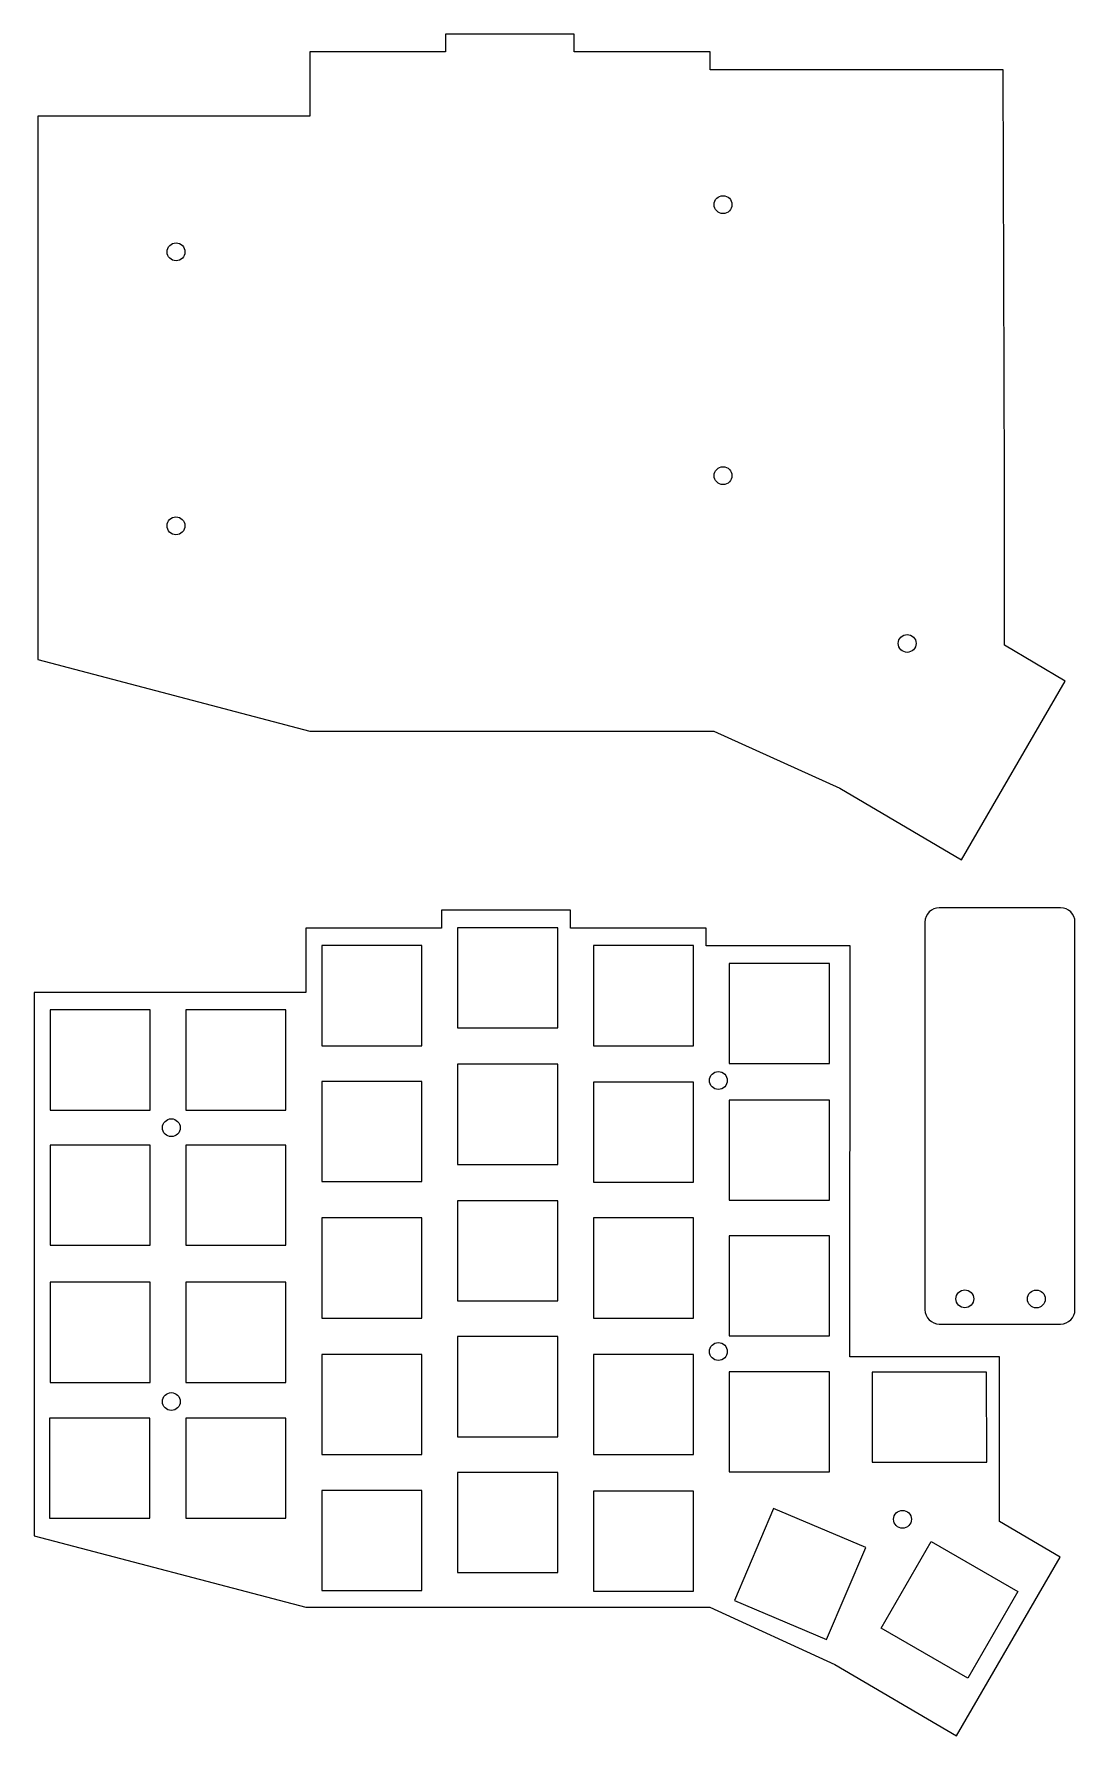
# Model space of a CAD drawing. Extents: x 7 to 153, y 54 to 292.
import ezdxf

# ---------------------------------------------------------------- set-up
doc = ezdxf.new("R2010")
doc.units = 0
doc.layers.add('Layer_1', color=7, linetype='CONTINUOUS')

msp = doc.modelspace()

# ---------------------------------------------------------------- linework, layer by layer
at = {"layer": 'Layer_1', "color": 5}
for p, q in [((82.513384, 291.611829), (64.512398, 291.611829)), ((64.512398, 291.611829), (64.512398, 289.109948)), ((82.513119, 289.112128), (82.513384, 291.611829)), ((45.513191, 289.109948), (45.513041, 280.110425)), ((64.512398, 289.109948), (45.513191, 289.109948)), ((101.512623, 289.110128), (82.513119, 289.112128)), ((101.512358, 286.612987), (101.512623, 289.110128)), ((121.618767, 286.610987), (101.512358, 286.612987)), ((142.467336, 286.583017), (121.618767, 286.610987)), ((142.656368, 229.158246), (142.467336, 286.583017)), ((45.513041, 280.110425), (7.512377, 280.110425)), ((7.512377, 280.110425), (7.512377, 204.111357)), ((102.066253, 267.752254), (102.066253, 267.752254)), ((25.566505, 261.141902), (25.566505, 261.141902)), ((102.064983, 229.840711), (102.064983, 229.840711)), ((142.655837, 206.112928), (142.656368, 229.158246)), ((25.556215, 222.830948), (25.556215, 222.830948)), ((127.813271, 206.378652), (127.813271, 206.378652)), ((151.154646, 201.111686), (142.655837, 206.112928)), ((7.512377, 204.111357), (45.513331, 194.111374)), ((136.656379, 176.113107), (151.154646, 201.111686)), ((45.513331, 194.111374), (102.013108, 194.111374)), ((102.013108, 194.111374), (119.656661, 186.110441)), ((119.656661, 186.110441), (136.656379, 176.113107)), ((81.96091, 169.064532), (63.959923, 169.064532)), ((63.959923, 169.064532), (63.959923, 166.56265)), ((81.960645, 166.564835), (81.96091, 169.064532)), ((150.523606, 169.407944), (133.553425, 169.407944)), ((150.523606, 169.407944), (150.523606, 169.407944)), ((131.553431, 167.40795), (131.553431, 113.181648)), ((152.523601, 113.181648), (152.523601, 167.40795)), ((44.960714, 166.56265), (44.960564, 157.563126)), ((63.959923, 166.56265), (44.960714, 166.56265)), ((80.190378, 166.605495), (66.192486, 166.605495)), ((66.192486, 166.605495), (66.192486, 152.605065)), ((80.190378, 152.605065), (80.190378, 166.605495)), ((100.960149, 166.562635), (81.960645, 166.564835)), ((100.959884, 164.065488), (100.960149, 166.562635)), ((61.191245, 164.116305), (47.193355, 164.116305)), ((47.193355, 164.116305), (47.193355, 150.115875)), ((61.191245, 150.115875), (61.191245, 164.116305)), ((99.186972, 164.116305), (85.18908, 164.116305)), ((85.18908, 164.116305), (85.18908, 150.115875)), ((99.186972, 150.115875), (99.186972, 164.116305)), ((121.066293, 164.063288), (100.959884, 164.065488)), ((121.061628, 106.610887), (121.066293, 164.063288)), ((118.188644, 161.616953), (104.190752, 161.616953)), ((104.190752, 161.616953), (104.190752, 147.616523)), ((118.188644, 147.616523), (118.188644, 161.616953)), ((44.960564, 157.563126), (6.9599, 157.563126)), ((6.9599, 157.563126), (6.9599, 81.564059)), ((23.190436, 155.117116), (9.192551, 155.117116)), ((9.192551, 155.117116), (9.192551, 141.116687)), ((23.190436, 141.116687), (23.190436, 155.117116)), ((42.187033, 155.117116), (28.189148, 155.117116)), ((28.189148, 155.117116), (28.189148, 141.116687)), ((42.187033, 141.116687), (42.187033, 155.117116)), ((66.192486, 152.605065), (80.190378, 152.605065)), ((47.193355, 150.115875), (61.191245, 150.115875)), ((85.18908, 150.115875), (99.186972, 150.115875)), ((104.190752, 147.616523), (118.188644, 147.616523)), ((80.190378, 147.517463), (66.192493, 147.517463)), ((66.192493, 147.517463), (66.192493, 133.517033)), ((80.190378, 133.517033), (80.190378, 147.517463)), ((101.4102, 145.247556), (101.4102, 145.247556)), ((61.191245, 145.117172), (47.193365, 145.117172)), ((47.193365, 145.117172), (47.193365, 131.116741)), ((61.191245, 131.116741), (61.191245, 145.117172)), ((99.186965, 145.015573), (85.18908, 145.015573)), ((85.18908, 145.015573), (85.18908, 131.015142)), ((99.186965, 131.015142), (99.186965, 145.015573)), ((9.192551, 141.116687), (23.190436, 141.116687)), ((28.189148, 141.116687), (42.187033, 141.116687)), ((118.188642, 142.516222), (104.190757, 142.516222)), ((104.190757, 142.516222), (104.190757, 128.515792)), ((118.188642, 128.515792), (118.188642, 142.516222)), ((24.910447, 138.637209), (24.910447, 138.637209)), ((23.190436, 136.217043), (9.192551, 136.217043)), ((9.192551, 136.217043), (9.192551, 122.216614)), ((23.190436, 122.216614), (23.190436, 136.217043)), ((42.189573, 136.217043), (28.191688, 136.217043)), ((28.191688, 136.217043), (28.191688, 122.216614)), ((42.189573, 122.216614), (42.189573, 136.217043)), ((66.192493, 133.517033), (80.190378, 133.517033)), ((47.193365, 131.116741), (61.191245, 131.116741)), ((85.18908, 131.015142), (99.186965, 131.015142)), ((80.190378, 128.416731), (66.192493, 128.416731)), ((66.192493, 128.416731), (66.192493, 114.416301)), ((80.190378, 114.416301), (80.190378, 128.416731)), ((104.190757, 128.515792), (118.188642, 128.515792)), ((61.191245, 126.016441), (47.193365, 126.016441)), ((47.193365, 126.016441), (47.193365, 112.01601)), ((61.191245, 112.01601), (61.191245, 126.016441)), ((99.18951, 126.016441), (85.191624, 126.016441)), ((85.191624, 126.016441), (85.191624, 112.016009)), ((99.18951, 112.016009), (99.18951, 126.016441)), ((9.192551, 122.216614), (23.190436, 122.216614)), ((28.191688, 122.216614), (42.189573, 122.216614)), ((118.188642, 123.517089), (104.190756, 123.517089)), ((104.190756, 123.517089), (104.190756, 109.516658)), ((118.188642, 109.516658), (118.188642, 123.517089)), ((23.190436, 117.017252), (9.192551, 117.017252)), ((9.192551, 117.017252), (9.192551, 103.016823)), ((23.190436, 103.016823), (23.190436, 117.017252)), ((42.189573, 117.017252), (28.191688, 117.017252)), ((28.191688, 117.017252), (28.191688, 103.016823)), ((42.189573, 103.016823), (42.189573, 117.017252)), ((66.192493, 114.416301), (80.190378, 114.416301)), ((135.873195, 114.703224), (135.873195, 114.703224)), ((145.873162, 114.687221), (145.873162, 114.687221)), ((47.193365, 112.01601), (61.191245, 112.01601)), ((85.191624, 112.016009), (99.18951, 112.016009)), ((104.190756, 109.516658), (118.188642, 109.516658)), ((133.553425, 111.181654), (150.523606, 111.181654)), ((80.190378, 109.4176), (66.192493, 109.4176)), ((66.192493, 109.4176), (66.192493, 95.417169)), ((80.190378, 95.417169), (80.190378, 109.4176)), ((101.40893, 107.336012), (101.40893, 107.336012)), ((61.191245, 106.915709), (47.193365, 106.915709)), ((47.193365, 106.915709), (47.193365, 92.91528)), ((61.191245, 92.91528), (61.191245, 106.915709)), ((99.18951, 106.915709), (85.191625, 106.915709)), ((85.191625, 106.915709), (85.191625, 92.915279)), ((99.18951, 92.915279), (99.18951, 106.915709)), ((141.960949, 106.610887), (121.061628, 106.610887)), ((141.960417, 83.565572), (141.960949, 106.610887)), ((9.192551, 103.016823), (23.190436, 103.016823)), ((28.191688, 103.016823), (42.189573, 103.016823)), ((118.188642, 104.515417), (104.190757, 104.515417)), ((104.190757, 104.515417), (104.190757, 90.514986)), ((118.188642, 90.514986), (118.188642, 104.515417)), ((140.158052, 104.471275), (124.176843, 104.471275)), ((124.176843, 104.471275), (124.176843, 91.863545)), ((140.193297, 91.863545), (140.158052, 104.471275)), ((24.910447, 100.337806), (24.910447, 100.337806)), ((23.139646, 98.01558), (9.141761, 98.01558)), ((9.141761, 98.01558), (9.141761, 84.015151)), ((23.139646, 84.015151), (23.139646, 98.01558)), ((42.189573, 98.01558), (28.191688, 98.01558)), ((28.191688, 98.01558), (28.191688, 84.015151)), ((42.189573, 84.015151), (42.189573, 98.01558)), ((66.192493, 95.417169), (80.190378, 95.417169)), ((47.193365, 92.91528), (61.191245, 92.91528)), ((85.191625, 92.915279), (99.18951, 92.915279)), ((104.190757, 90.514986), (118.188642, 90.514986)), ((124.176843, 91.863545), (140.193297, 91.863545)), ((80.190378, 90.415928), (66.192493, 90.415928)), ((66.192493, 90.415928), (66.192493, 76.415497)), ((80.190378, 76.415497), (80.190378, 90.415928)), ((61.191245, 87.916577), (47.193355, 87.916577)), ((47.193355, 87.916577), (47.193355, 73.91615)), ((61.191245, 73.91615), (61.191245, 87.916577)), ((99.18951, 87.817517), (85.191625, 87.817517)), ((85.191625, 87.817517), (85.191625, 73.81709)), ((99.18951, 73.81709), (99.18951, 87.817517)), ((9.141761, 84.015151), (23.139646, 84.015151)), ((28.191688, 84.015151), (42.189573, 84.015151)), ((110.38071, 85.394368), (104.912109, 72.508989)), ((123.268624, 79.925767), (110.38071, 85.394368)), ((127.157214, 83.873957), (127.157214, 83.873957)), ((150.459227, 78.564328), (141.960417, 83.565572)), ((6.9599, 81.564059), (44.960854, 71.564079)), ((117.797484, 67.037847), (123.268624, 79.925767)), ((125.427616, 68.645668), (132.427831, 80.769044)), ((132.427831, 80.769044), (144.551208, 73.76883)), ((135.960959, 53.565742), (150.459227, 78.564328)), ((66.192493, 76.415497), (80.190378, 76.415497)), ((47.193355, 73.91615), (61.191245, 73.91615)), ((85.191625, 73.81709), (99.18951, 73.81709)), ((44.960854, 71.564079), (101.460634, 71.564079)), ((101.460634, 71.564079), (118.96124, 63.563076)), ((104.912109, 72.508989), (117.797484, 67.037847)), ((144.551208, 73.76883), (137.550993, 61.645455)), ((137.550993, 61.645455), (125.427616, 68.645668)), ((118.96124, 63.563076), (135.960959, 53.565742))]:
    msp.add_line(p, q, dxfattribs=at)
for points in [[(102.066253, 267.752254), (102.066253, 268.441225), (102.62576, 269.000735), (103.314735, 269.000735)], [(103.314735, 269.000735), (104.00371, 269.000735), (104.562863, 268.441225), (104.562863, 267.752254)], [(103.314735, 266.503774), (102.62576, 266.503774), (102.066253, 267.063274), (102.066253, 267.752254)], [(104.562863, 267.752254), (104.562863, 267.063274), (104.00371, 266.503774), (103.314735, 266.503774)], [(25.566505, 261.141902), (25.566505, 261.830872), (26.126016, 262.390382), (26.814986, 262.390382)], [(26.814986, 262.390382), (27.503966, 262.390382), (28.063116, 261.830872), (28.063116, 261.141902)], [(26.814986, 259.893422), (26.126016, 259.893422), (25.566505, 260.452922), (25.566505, 261.141902)], [(28.063116, 261.141902), (28.063116, 260.452922), (27.503966, 259.893422), (26.814986, 259.893422)], [(102.064983, 229.840711), (102.064983, 230.529681), (102.62449, 231.089191), (103.313465, 231.089191)], [(103.313465, 231.089191), (104.00244, 231.089191), (104.561593, 230.529681), (104.561593, 229.840711)], [(103.313465, 228.59223), (102.62449, 228.59223), (102.064983, 229.15173), (102.064983, 229.840711)], [(104.561593, 229.840711), (104.561593, 229.15173), (104.00244, 228.59223), (103.313465, 228.59223)], [(25.556215, 222.830948), (25.556215, 223.519928), (26.115726, 224.079428), (26.804696, 224.079428)], [(26.804696, 224.079428), (27.493676, 224.079428), (28.052826, 223.519928), (28.052826, 222.830948)], [(26.804696, 221.582468), (26.115726, 221.582468), (25.556215, 222.141978), (25.556215, 222.830948)], [(28.052826, 222.830948), (28.052826, 222.141978), (27.493676, 221.582468), (26.804696, 221.582468)], [(127.813271, 206.378652), (127.813271, 207.067632), (128.372777, 207.627142), (129.061752, 207.627142)], [(129.061752, 207.627142), (129.750727, 207.627142), (130.309881, 207.067632), (130.309881, 206.378652)], [(129.061752, 205.130172), (128.372777, 205.130172), (127.813271, 205.689682), (127.813271, 206.378652)], [(130.309881, 206.378652), (130.309881, 205.689682), (129.750727, 205.130172), (129.061752, 205.130172)], [(133.553425, 169.407944), (133.022994, 169.407944), (132.514288, 169.197231), (132.139216, 168.822159)], [(151.937816, 168.822159), (151.562744, 169.197231), (151.054038, 169.407944), (150.523606, 169.407944)], [(132.139216, 168.822159), (131.764144, 168.447088), (131.553431, 167.938381), (131.553431, 167.40795)], [(152.523601, 167.40795), (152.523601, 167.938381), (152.312887, 168.447088), (151.937816, 168.822159)], [(101.4102, 145.247556), (101.4102, 145.936536), (101.969706, 146.496036), (102.658681, 146.496036)], [(102.658681, 143.999075), (101.969706, 143.999075), (101.4102, 144.558585), (101.4102, 145.247556)], [(102.658681, 146.496036), (103.347657, 146.496036), (103.90681, 145.936536), (103.90681, 145.247556)], [(103.90681, 145.247556), (103.90681, 144.558585), (103.347657, 143.999075), (102.658681, 143.999075)], [(24.910447, 138.637209), (24.910447, 139.326184), (25.469957, 139.885691), (26.158927, 139.885691)], [(26.158927, 137.388729), (25.469957, 137.388729), (24.910447, 137.948234), (24.910447, 138.637209)], [(26.158927, 139.885691), (26.847908, 139.885691), (27.407058, 139.326184), (27.407058, 138.637209)], [(27.407058, 138.637209), (27.407058, 137.948234), (26.847908, 137.388729), (26.158927, 137.388729)], [(135.873195, 114.703224), (135.873195, 115.392198), (136.432699, 115.951703), (137.121673, 115.951703)], [(137.121673, 113.454745), (136.432699, 113.454745), (135.873195, 114.01425), (135.873195, 114.703224)], [(137.121673, 115.951703), (137.810647, 115.951703), (138.3698, 115.392198), (138.3698, 114.703224)], [(138.3698, 114.703224), (138.3698, 114.01425), (137.810647, 113.454745), (137.121673, 113.454745)], [(145.873162, 114.687221), (145.873162, 115.376195), (146.432666, 115.9357), (147.121641, 115.9357)], [(147.121641, 113.438742), (146.432666, 113.438742), (145.873162, 113.998247), (145.873162, 114.687221)], [(147.121641, 115.9357), (147.810615, 115.9357), (148.369767, 115.376195), (148.369767, 114.687221)], [(148.369767, 114.687221), (148.369767, 113.998247), (147.810615, 113.438742), (147.121641, 113.438742)], [(131.553431, 113.181648), (131.553431, 112.651217), (131.764144, 112.14251), (132.139216, 111.767439)], [(151.937816, 111.767439), (152.312887, 112.14251), (152.523601, 112.651217), (152.523601, 113.181648)], [(132.139216, 111.767439), (132.514288, 111.392367), (133.022994, 111.181654), (133.553425, 111.181654)], [(150.523606, 111.181654), (151.054038, 111.181654), (151.562744, 111.392367), (151.937816, 111.767439)], [(101.40893, 107.336012), (101.40893, 108.024992), (101.968436, 108.584492), (102.657411, 108.584492)], [(102.657411, 106.087531), (101.968436, 106.087531), (101.40893, 106.647042), (101.40893, 107.336012)], [(102.657411, 108.584492), (103.346387, 108.584492), (103.90554, 108.024992), (103.90554, 107.336012)], [(103.90554, 107.336012), (103.90554, 106.647042), (103.346387, 106.087531), (102.657411, 106.087531)], [(24.910447, 100.337806), (24.910447, 101.026781), (25.469957, 101.586288), (26.158927, 101.586288)], [(26.158927, 99.089326), (25.469957, 99.089326), (24.910447, 99.648831), (24.910447, 100.337806)], [(26.158927, 101.586288), (26.847908, 101.586288), (27.407058, 101.026781), (27.407058, 100.337806)], [(27.407058, 100.337806), (27.407058, 99.648831), (26.847908, 99.089326), (26.158927, 99.089326)], [(127.157214, 83.873957), (127.157214, 84.562937), (127.716721, 85.122448), (128.405696, 85.122448)], [(128.405696, 82.625477), (127.716721, 82.625477), (127.157214, 83.184987), (127.157214, 83.873957)], [(128.405696, 85.122448), (129.094671, 85.122448), (129.653824, 84.562937), (129.653824, 83.873957)], [(129.653824, 83.873957), (129.653824, 83.184987), (129.094671, 82.625477), (128.405696, 82.625477)]]:
    msp.add_open_spline(points, degree=3, dxfattribs=at)

doc.saveas('drawing.dxf')
